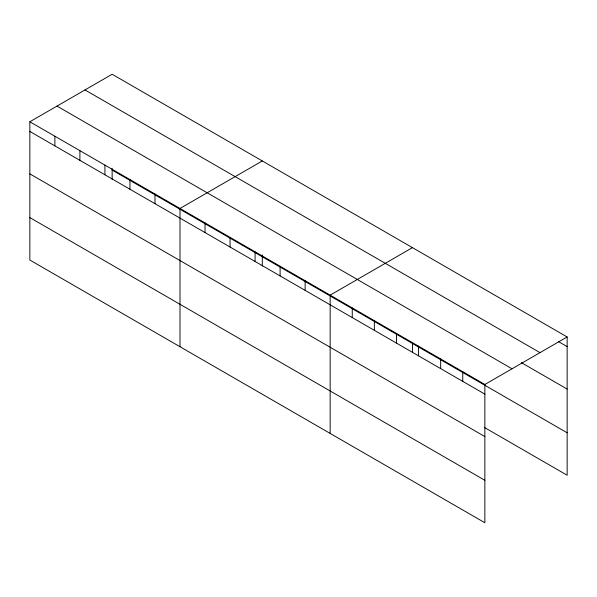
<?xml version="1.0" encoding="UTF-8"?>
<svg xmlns="http://www.w3.org/2000/svg" width="597" height="597" viewBox="0 0 597 597"><rect width="100%" height="100%" fill="white"/><g stroke="black" fill="none" stroke-linecap="round" stroke-linejoin="round"><path stroke-width="0.9" d="M484.861 436.571L484.861 384.468L29.85 121.773L29.85 260.038L484.861 522.741L484.861 436.571L29.85 173.876M484.271 427.377L567.15 475.227L567.15 336.962L112.139 74.259L29.85 121.773M262.292 160.951L180.003 208.457L180.003 346.73M412.445 247.643L330.156 295.149L330.156 433.422M484.861 384.468L567.15 336.962M558.471 341.611L567.15 346.626M84.983 89.938L539.994 352.64M521.368 362.633L567.15 389.065M57.006 106.094L512.017 368.789M112.139 170.093L567.15 432.788M29.85 131.437L484.861 394.132M29.85 217.599L484.861 480.301M462.757 371.707L462.757 381.371M440.661 358.946L440.661 368.61M418.557 346.193L418.557 355.849M412.445 343.469L412.445 352.7M396.46 333.432L396.46 343.096M374.356 320.671L374.356 330.335M352.26 307.91L352.26 317.574M305.134 280.702L305.134 290.366M280.105 266.255L280.105 275.918M262.292 254.919L262.292 266.008M255.083 251.807L255.083 261.471M230.054 237.36L230.054 247.024M205.032 222.912L205.032 232.569M154.981 194.01L154.981 203.674M129.952 179.563L129.952 189.227M112.139 168.227L112.139 179.316M104.93 165.115L104.93 174.779M79.901 150.668L79.901 160.332M54.879 136.22L54.879 145.884"/></g></svg>
